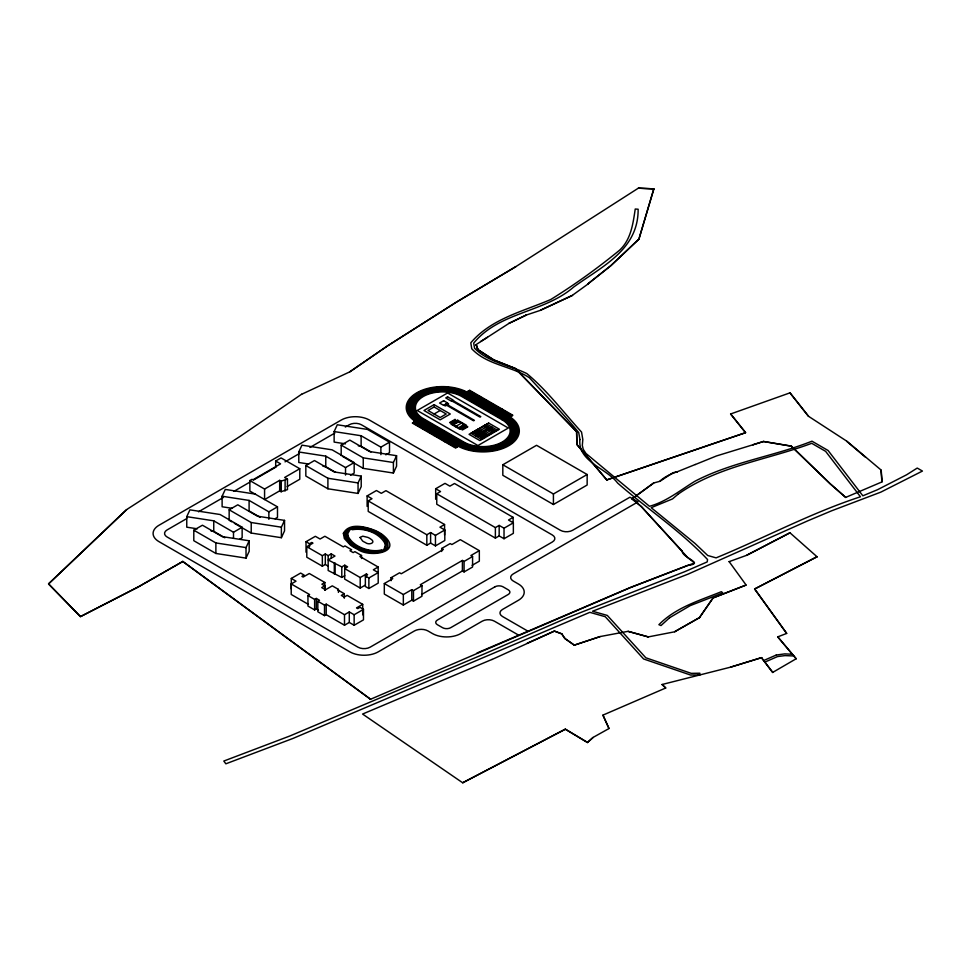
<?xml version="1.0" encoding="UTF-8"?>
<svg xmlns="http://www.w3.org/2000/svg" width="971" height="971" viewBox="0 0 971 971"><rect width="100%" height="100%" fill="white"/><g stroke="black" fill="none" stroke-linecap="round" stroke-linejoin="round"><path stroke-width="1.46" d="M346.72 533.88C349.402 547.159 367.924 552.548 380.341 551.006M638.408 188.18L653.944 188.872L638.323 188.18L515.929 266.576L456.006 302.418L386.227 346.72L455.982 302.357L515.929 266.576M653.847 188.957L638.93 239.084L653.786 188.908M347.909 533.625L348.031 535.992M385.208 546.285L385.293 544.974M385.159 546.479L384.844 547.341M346.841 533.273L347.934 531.295A8.654 5.001 0 0 1 349.463 530.069M197.307 528.807L186.76 527.18L186.76 516.657L189.915 509.848L220.065 514.509L242.143 527.253L242.143 537.776L239.679 539.196M232.057 508.306L222.116 506.765L222.116 496.242L225.272 489.433L255.422 494.105M246.027 558.119L246.027 547.595L249.183 540.786L222.201 536.611L202.441 525.214L193.799 530.19L193.799 540.713L215.878 553.458L246.027 558.119L249.183 551.31L249.183 540.786M308.729 464.029L298.789 462.499L298.789 451.976L301.945 445.167L332.094 449.828L354.172 462.572L354.172 473.095L350.47 475.232M234.351 523.296L251.222 533.043L281.372 537.703L281.372 527.192L284.539 520.383L257.546 516.208L237.786 504.799L229.156 509.787L229.156 520.298L231.753 521.803M281.372 537.703L284.539 530.894L284.539 520.383M345.506 443.844L334.133 442.084L334.133 431.573L337.301 424.764L367.451 429.425L389.517 442.169L389.517 452.68L385.815 454.816M358.056 493.438L358.056 482.927L361.212 476.118L334.218 471.942L314.47 460.533L305.829 465.522L305.829 476.033L327.907 488.777L358.056 493.438L361.212 486.629L361.212 476.118M342.484 456.37L363.251 468.362L393.401 473.035L393.401 462.512L396.569 455.702L369.575 451.527L349.815 440.118L341.185 445.106L341.185 455.617M393.401 473.035L396.569 466.214L396.569 455.702M348.237 532.654L349.172 531.355M763.327 441.453L791.329 446.126L830.181 483.752L845.753 497.455L830.096 483.752L791.28 446.15L763.412 441.453L752.853 444.803L763.424 441.526M384.722 547.559L384.213 548.263M729.112 561.578L746.129 585.064L712.981 597.954L699.484 617.58L713.102 597.99M386.434 548.639C391.835 536.344 369.368 527.775 355.629 527.848A14.868 8.581 0 0 0 355.107 527.872L354.16 527.969A12.89 7.44 0 0 0 353.238 528.103L352.91 528.151A11.652 6.724 0 0 0 352.06 528.333L351.284 528.527A9.88 5.705 0 0 0 348.892 529.474L348.686 529.583A9.807 5.668 0 0 0 346.914 530.991C340.554 544.343 368.677 554.453 381.105 551.54A9.965 5.753 0 0 0 386.434 548.688M628.116 631.393L648.325 636.915L628.103 631.32L600.212 636.551L574.164 645.181L600.199 636.551M126.558 509.763L48.55 583.874L126.424 509.726L240.165 436.343L301.617 394.238M638.93 239.084L610.965 265.641L587.88 283.92L610.844 265.593L639.015 239.072M593.111 737.462L587.455 742.487L593.099 737.414L609.072 728.493L602.93 715.129L665.766 687.978L662.076 684.47L665.681 687.978M561.687 633.796L554.429 631.114L561.687 633.857L564.782 638.396L561.796 633.808M493.632 359.731L477.756 349.633L476.118 344.632L477.963 349.596L493.462 359.792M588.086 283.969L572.344 295.354L540.944 310.04L572.538 295.415M632.133 498.839L653.738 482.963L631.939 498.839L641.406 506.68M508.743 323.404L526.088 315.138L508.84 323.464L476.13 344.596L477.963 349.596M386.361 346.744L349.778 371.82M659.855 481.24L659.879 481.228C668.279 472.95 685.417 469.855 672.903 472.78L659.964 481.288L653.738 482.963M383.921 549.659C393.838 535.482 362.244 526.573 353.08 528.819A9.916 5.729 0 0 0 351.587 529.183L349.791 529.899M480.669 341.501L487.503 337.265M275.691 467.027L275.691 461.019L281.056 457.924L299.784 468.726L299.784 479.249L287.161 486.532M275.024 518.781L277.488 517.361L277.488 506.838L249.863 491.083L249.863 480.56L252.023 479.322L252.909 479.82L280.583 463.847L275.691 461.019M186.723 518.599L167.061 529.948A8.581 4.952 0 0 0 167.061 536.963L357.983 647.184A8.581 4.952 0 0 0 370.133 647.184L552.329 542A8.581 4.952 0 0 0 552.329 534.985L361.394 424.764A8.581 4.952 0 0 0 349.257 424.764L345.324 427.034M198.521 511.79L223.427 497.407M233.914 491.35L249.632 482.271M253.565 480.002L275.849 467.136M285.025 461.844L299.444 453.518M309.931 447.461L334.837 433.078M264.573 489.056L279.672 480.342L281.092 481.155L287.465 479.116L287.465 489.627L281.092 491.678L279.672 490.853L264.573 499.567L264.573 489.056L249.863 480.56M299.784 468.726L284.637 477.477L287.465 479.116M446.599 405.223L447.4 404.749M453.008 401.521L453.809 401.059M434.098 413.998L440.166 410.49M186.76 516.657L213.754 520.832L233.501 532.242L242.143 527.253M222.116 496.242L249.098 500.417L268.858 511.826L277.488 506.838M298.789 451.976L325.771 456.152L345.53 467.561L354.172 462.572M334.133 431.573L361.127 435.748L380.887 447.146L389.517 442.169M423.125 429.279L425.286 428.029M478.315 397.807L480.475 396.569M452.814 424.412L458.215 421.293M433.916 435.506L436.076 434.255M489.117 404.045L491.277 402.795M453.493 424.8L458.895 421.693M455.35 426.657L462.099 422.761M458.555 427.726L463.956 424.606M459.222 428.114L464.624 424.995M444.706 441.744L446.866 440.494M499.907 410.272L502.068 409.034M367.123 506.437L367.123 495.914L376.457 490.525L381.312 493.329L385.948 490.658L444.572 524.51L444.572 535.021M476.227 436.319L492.236 427.264M444.572 524.51L439.948 527.18L444.803 529.984L444.803 540.495L435.457 545.884L430.602 543.08L426.827 545.265L368.203 511.414L368.203 500.902L372.002 498.706L367.123 495.914M306.023 552.208L306.023 541.697L315.357 536.308L320.078 539.026L324.872 536.259L343.297 546.891L344.984 545.92L351.66 549.78L349.973 550.751L353.189 552.608L354.876 551.637L361.552 555.497L361.552 558.495M306.023 541.697L309.531 543.724L311.752 542.437L312.965 543.141L306.787 546.697L306.787 557.22L322.348 566.19L325.309 564.479L328.174 566.142M435.676 499.276L435.676 488.753L445.009 483.364L449.876 486.168L454.501 483.497L513.125 517.349L513.125 523.357M306.787 546.697L322.348 555.679L325.309 553.968L328.174 555.618L331.22 553.871L334.983 556.043L328.174 559.976L341.792 566.906L344.754 565.195L347.618 566.846L344.656 568.557L360.205 577.539L366.383 573.97L367.596 574.674L365.363 575.961L365.363 586.472L368.871 588.499L378.217 583.11L378.156 567.015L359.865 556.468L361.552 555.497M513.125 517.349L508.501 520.019L513.356 522.823L513.356 533.334L504.022 538.735L499.167 535.919L495.38 538.104L436.756 504.252L436.756 493.741L440.555 491.544L435.676 488.753M291.288 588.96L291.288 578.449L300.634 573.06L304.141 575.087L301.908 576.373L303.122 577.065L309.3 573.509L324.848 582.479L324.848 589.992M308.414 604.387L291.215 594.458L291.215 583.947L296.009 581.18L291.288 578.449M502.82 464.769L536.55 445.301L587.152 474.516L587.152 485.027L553.421 504.507L502.82 475.292L502.82 464.769L553.421 493.984L587.152 474.516M328.174 555.618L328.174 570.499L341.792 577.417L344.754 575.706M324.848 582.479L321.887 584.202L324.751 585.853L324.751 590.356M318.464 610.189L316.315 608.951L314.628 609.922L307.953 606.074L307.953 595.551L309.64 594.58L291.215 583.947M324.751 585.853L321.717 587.601L325.479 589.785L332.3 585.853L338.418 589.385L338.418 592.395M307.953 595.551L314.628 599.41L316.315 598.439L319.532 600.296L317.845 601.267L317.845 611.779L324.52 615.638L326.207 614.667L344.499 625.215L349.293 622.447L354.148 625.251L363.482 619.862L363.482 609.351L359.974 607.324L357.753 608.611L356.539 607.907L362.705 604.338L362.705 614.861M368.203 500.902L426.827 534.754L430.602 532.569L435.457 535.373L444.803 529.984M338.418 589.385L337.617 589.858L344.292 593.706L344.292 598.221M378.156 567.015L373.35 569.795L378.217 572.599L368.871 577.988L365.363 575.961M317.845 601.267L324.52 605.127L326.207 604.144L344.499 614.704L349.293 611.936L354.148 614.74L363.482 609.351M344.292 593.706L341.319 595.417L344.195 597.08L347.157 595.369L362.705 604.338M344.754 565.195L344.656 579.08L360.205 588.05L365.145 585.197M391.07 580.707L391.07 577.696L399.579 572.793L401.266 573.764L443.359 549.452L441.671 548.481L441.671 551.492M441.671 548.481L450.18 543.578L451.867 544.549L460.315 539.67L479.334 550.654L479.334 561.177L472.088 565.353M421.56 594.531L462.39 570.96L464.077 571.931L472.574 567.028L472.574 556.504L464.077 561.42L462.39 560.437L420.285 584.748L421.972 585.719L421.972 596.243L413.476 601.146L411.789 600.175L403.341 605.054L384.31 594.07L384.31 583.547L392.757 578.667L391.07 577.696M436.756 493.741L495.38 527.593L499.167 525.408L504.022 528.212L513.356 522.823M384.31 583.547L403.341 594.531L411.789 589.652L413.476 590.623L421.972 585.719M479.334 550.654L470.886 555.533L472.574 556.504M137.275 587.358L80.52 616.597L48.55 583.911L80.399 616.646L137.445 587.419L182.779 561.432L370.57 699.278L182.694 561.432M137.372 587.419L182.876 561.493M699.46 617.592L674.663 631.72L699.618 617.605M383.533 549.889L380.535 550.97M587.467 742.548L565.268 729.172L462.73 782.76L565.45 729.172M746.784 555.169L789.909 532.812L746.881 555.23L729.112 561.651M817.181 556.735L754.552 589.033L817.048 556.699M845.571 497.455L882.105 481.847L881.195 470.122L846.858 441.222L808.418 416.231L789.909 392.745L808.491 416.219M846.663 441.271L865.671 457.365M462.718 782.808L362.571 714.049L492.018 659.43M301.641 394.287L349.863 371.82L386.227 346.72M492.018 659.491L554.514 631.053M370.376 699.338L630.58 587.528L694.532 562.925L687.723 557.597L641.455 506.631L632.06 498.839M527.192 643.203L554.429 631.053M682.176 551.237C682.443 557.949 705.395 563.459 687.541 565.425L630.422 587.455L476.992 653.022M695.309 464.478L676.289 472.161M880.988 470.146L881.911 481.81M752.853 444.803L716.489 455.945L695.297 464.539M641.333 506.68L682.261 551.249M754.661 589.057L786.68 633.42L777.698 636.891L796.244 658.848L777.88 636.915M789.921 532.751L817.036 556.759M381.676 549.889C371.274 552.827 353.626 547.474 348.091 536.21M790.066 392.818L730.568 413.998L745.582 432.702L606.766 479.965M730.75 414.01L745.607 432.641L606.693 479.905L576.859 444.512L576.568 431.634L515.14 368.458L493.474 359.792L515.322 368.397L576.64 431.61L576.944 444.5L606.839 479.965M541.102 310.113L526.003 315.138M761.628 657.67L730.58 667.162L761.482 657.598M352.242 529.729C364.174 527.714 378.872 532.496 384.953 543.396M745.91 585.088L712.981 597.954M754.746 589.057L786.68 633.42M608.878 728.481L602.979 715.166M358.287 445.823L361.127 446.259L371.007 451.964M341.185 445.106L363.251 457.851L393.401 462.512M322.93 466.226L325.771 466.675L335.65 472.379M305.829 465.522L327.907 478.254L358.056 482.927M229.156 509.787L251.222 522.532L281.372 527.192M210.913 530.906L213.754 531.355L224.859 537.764M193.799 530.19L215.878 542.935L246.027 547.595M796.038 658.836L772.649 672.442L761.446 657.646L772.831 672.502M469.151 390.645L512.324 415.576M468.605 390.961L511.778 415.879M468.071 391.264L511.244 416.195M452.462 400.27L480.803 416.632L479.99 417.105L451.661 400.744M486.762 424.096L497.553 430.335M447.34 403.232L448.687 404.009L447.74 404.555L446.393 403.778M485.075 425.067L495.865 431.306M484.917 425.164L495.72 431.391M446.053 403.972L474.394 420.334L473.581 420.807L445.24 404.446M483.376 426.051L494.166 432.289M483.218 426.148L494.008 432.374M444.912 404.64L446.259 405.417L445.313 405.963L443.965 405.186M481.434 427.179L492.382 433.321M479.65 428.199L490.598 434.353M478.023 429.146L488.814 435.372M477.866 429.231L488.656 435.469M476.239 430.177L487.029 436.404M476.081 430.262L486.872 436.501M457.038 420.613L465.801 425.674M474.455 431.209L485.245 437.435M474.297 431.294L485.099 437.52M472.756 432.192L483.546 438.419M472.598 432.277L483.388 438.504M470.911 433.248L481.701 439.487M451.636 423.732L460.412 428.794M413.949 422.106L457.123 447.036M413.403 422.421L456.588 447.352M412.869 422.737L456.042 447.655M527.884 631.15L502.48 616.488A8.581 4.952 0 0 1 502.48 609.472L518.344 600.321A20.039 11.567 0 0 0 518.344 583.959L513.161 580.974A8.581 4.952 0 0 1 513.161 573.958L638.02 501.873L629.924 497.201L572.562 530.312A8.581 4.952 0 0 1 560.425 530.312L369.49 420.091A20.039 11.567 0 0 0 341.161 420.091L158.965 525.275A20.039 11.567 0 0 0 158.965 541.636L349.888 651.857A20.039 11.567 0 0 0 378.229 651.857L414.459 630.944A9.54 5.51 0 0 1 427.956 630.944L432.459 633.553A20.039 11.567 0 0 0 460.788 633.553L482.247 621.161A8.581 4.952 0 0 1 494.385 621.161L518.599 635.143M260.216 517.361L249.098 510.94L249.098 500.417M674.736 631.781L648.24 636.915M565.365 729.172L587.649 742.487M730.568 667.162L662.161 684.482M385.074 543.76L385.244 544.61M553.421 493.984L553.421 504.507M504.022 528.212L504.022 538.735M499.167 525.408L499.167 535.919M495.38 527.593L495.38 538.104M464.077 561.42L464.077 571.931M462.39 560.437L462.39 570.96M435.457 535.373L435.457 545.884M430.602 532.569L430.602 543.08M426.827 534.754L426.827 545.265M413.476 590.623L413.476 601.146M411.789 589.652L411.789 600.175M403.341 594.531L403.341 605.054M380.887 447.146L380.887 454.659M368.871 577.988L368.871 588.499M366.383 573.97L366.383 576.98M363.251 457.851L363.251 468.362M361.127 435.748L361.127 446.259M360.205 577.539L360.205 588.05M354.148 614.74L354.148 625.251M349.293 611.936L349.293 622.447M345.53 467.561L345.53 475.074M344.499 614.704L344.499 625.215M341.792 566.906L341.792 577.417M335.104 563.046L335.104 573.57M334.303 563.52L334.303 574.031M331.22 553.871L331.22 558.374M327.907 478.254L327.907 488.777M326.207 604.144L326.207 614.667M325.771 456.152L325.771 466.675M325.309 553.968L325.309 564.479M324.52 605.127L324.52 615.638M322.348 555.679L322.348 566.19M316.315 598.439L316.315 608.951M314.628 599.41L314.628 609.922M309.531 543.724L309.531 546.722M285.098 480.475L285.098 490.998M281.226 481.082L281.226 491.593M281.092 481.155L281.092 491.678M279.672 480.342L279.672 490.853M268.858 511.826L268.858 519.339M251.222 522.532L251.222 533.043M233.501 532.242L233.501 538.25M215.878 542.935L215.878 553.458M213.754 520.832L213.754 531.355M344.389 534.451C349.366 550.035 373.641 557.657 387.259 549.173C394.238 531.21 348.322 518.283 344.389 534.451M579.918 439.511C577.466 461.419 606.608 468.289 617.653 483.085C647.232 508.962 680.61 530.846 707.556 559.539L707.216 561.906L685.016 571.567L567.622 617.653L485.743 653.301L290.062 735.909L223.803 761.046L225.855 763.813L293.133 738.373L589.822 612.337L605.273 616.719L643.603 658.969L690.563 675.039L699.957 674.93L699.873 673.219L691.243 673.352L645.824 657.78L607.324 615.444L592.553 611.245L688.087 574.128L807.617 520.893L831.528 510.843L880.867 492.115L922.45 471.056L917.243 468.058L906.574 474.807L877.541 489.7L862.855 495.805L828.105 450.508L811.974 441.186C773.535 456.382 731.806 461.953 694.75 481.361C679.834 490.476 666.628 501.509 649.502 506.304L585.974 453.469L583.243 449.33L582.309 445.434L582.818 439.511L581.544 432.071C563.605 412.457 547.243 390.524 526.816 373.568C509.557 365.084 488.425 362.523 474.564 348.225L473.702 343.103C499.458 311.776 543.991 312.723 573.594 287.1C602.178 266.309 638.445 249.79 638.141 209.226L635.24 209.02C633.007 223.706 631.041 239.558 619.534 250.239C597.711 268.081 574.796 284.637 550.8 299.481C523.187 311.412 491.229 318.646 470.801 342.799L471.748 348.771C487.005 365.072 511.316 365.946 529.377 377.707C545.933 395.816 563.107 413.573 578.716 432.52L579.918 439.511M360.071 537.449L362.608 541.005A15.973 9.225 0 0 0 365.327 542.498C368.883 545.605 376.894 542.668 370.521 538.881A15.973 9.225 0 0 0 367.803 537.388L362.753 536.174L360.071 537.449M343.37 533.31L344.365 538.553L350.47 545.132A42.02 24.263 0 0 0 357.583 549.234C369.126 558.167 405.041 552.693 382.659 534.754A42.02 24.263 0 0 0 375.546 530.652C366.091 526.877 349.305 522.034 343.37 533.31M669.565 617.75L661.02 625.542L658.884 624.705C675.84 607.421 699.593 600.551 721.392 591.679L722.837 592.917L690.223 605.625L669.565 617.75M677.758 494.421L672.551 498.912L651.201 507.687L695.005 543.42L707.725 555.497L716.088 557.864C764.432 537.983 810.664 513.052 860.452 496.776L825.629 451.345L811.72 443.31C767.005 460.023 717.569 466.214 677.758 494.421M447.595 392.964L417.227 410.49L477.95 445.543L508.306 428.017L447.595 392.964M434.098 404.652L423.975 410.49L440.166 419.836L450.289 413.998L434.098 404.652M447.595 396.86L445.738 397.928L451.127 401.047L452.984 399.967L447.595 396.86M443.626 400.707L439.584 403.038L443.626 405.38L447.68 403.038L443.626 400.707M434.098 406.983L428.029 410.49L440.166 417.506L446.235 413.998L434.098 406.983M414.483 421.802L412.323 423.04L455.508 447.971L457.669 446.721L414.483 421.802M469.685 390.33L467.524 391.58L510.71 416.51L512.858 415.26L469.685 390.33M455.011 419.448L449.609 422.567L450.289 422.955L455.69 419.836L455.011 419.448M457.705 420.225L450.969 424.121L459.732 429.182L466.481 425.286L457.705 420.225M467.16 426.463L461.759 429.57L462.427 429.959L467.828 426.852L467.16 426.463M488.619 423.028L469.054 434.328L479.844 440.555L499.41 429.255L488.619 423.028M494.943 586.812L437.399 620.044A5.729 3.301 0 0 0 437.399 624.717L442.582 627.703A5.729 3.301 0 0 0 450.678 627.703L508.221 594.483A5.729 3.301 0 0 0 508.221 589.81L503.039 586.812A5.729 3.301 0 0 0 494.943 586.812M564.77 638.384L574.334 645.181L564.685 638.384M776.278 655.024L763.643 660.547L764.845 662.113L777.565 656.554L784.993 655.607L793.61 655.959L792.166 654.236L784.738 653.884L776.278 655.024M508.683 416.122L468.204 392.745A36.303 20.961 0 0 0 416.862 392.745A36.303 20.961 0 0 0 416.862 422.385L457.341 445.762A36.303 20.961 0 0 0 508.683 445.762A36.303 20.961 0 0 0 508.683 416.122M507.869 416.583L467.391 393.219A35.162 20.294 0 0 0 417.664 393.219A35.162 20.294 0 0 0 417.664 421.924L458.154 445.288A35.162 20.294 0 0 0 507.869 445.288A35.162 20.294 0 0 0 507.869 416.583M507.056 417.057L466.578 393.68A34.009 19.638 0 0 0 418.477 393.68A34.009 19.638 0 0 0 418.477 421.45L458.955 444.827A34.009 19.638 0 0 0 507.056 444.827A34.009 19.638 0 0 0 507.056 417.057M506.255 417.518L465.777 394.153A32.868 18.971 0 0 0 419.29 394.153A32.868 18.971 0 0 0 419.29 420.989L459.769 444.354A32.868 18.971 0 0 0 506.255 444.354A32.868 18.971 0 0 0 506.255 417.518M505.442 417.991L464.963 394.614A31.727 18.315 0 0 0 420.103 394.614A31.727 18.315 0 0 0 420.103 420.516L460.582 443.893A31.727 18.315 0 0 0 505.442 443.893A31.727 18.315 0 0 0 505.442 417.991M504.629 418.452L464.15 395.088A30.574 17.66 0 0 0 420.904 395.088A30.574 17.66 0 0 0 420.904 420.055L461.383 443.419A30.574 17.66 0 0 0 504.629 443.419A30.574 17.66 0 0 0 504.629 418.452M503.828 418.926L463.349 395.549A29.433 16.992 0 0 0 421.717 395.549A29.433 16.992 0 0 0 421.717 419.581L462.196 442.958A29.433 16.992 0 0 0 503.828 442.958A29.433 16.992 0 0 0 503.828 418.926M503.014 419.387L462.536 396.022A28.293 16.337 0 0 0 422.531 396.022A28.293 16.337 0 0 0 422.531 419.12L463.009 442.485A28.293 16.337 0 0 0 503.014 442.485A28.293 16.337 0 0 0 503.014 419.387M502.201 419.86L461.723 396.484A27.139 15.67 0 0 0 423.332 396.484A27.139 15.67 0 0 0 423.332 418.647L463.81 442.023A27.139 15.67 0 0 0 502.201 442.023A27.139 15.67 0 0 0 502.201 419.86"/></g></svg>
